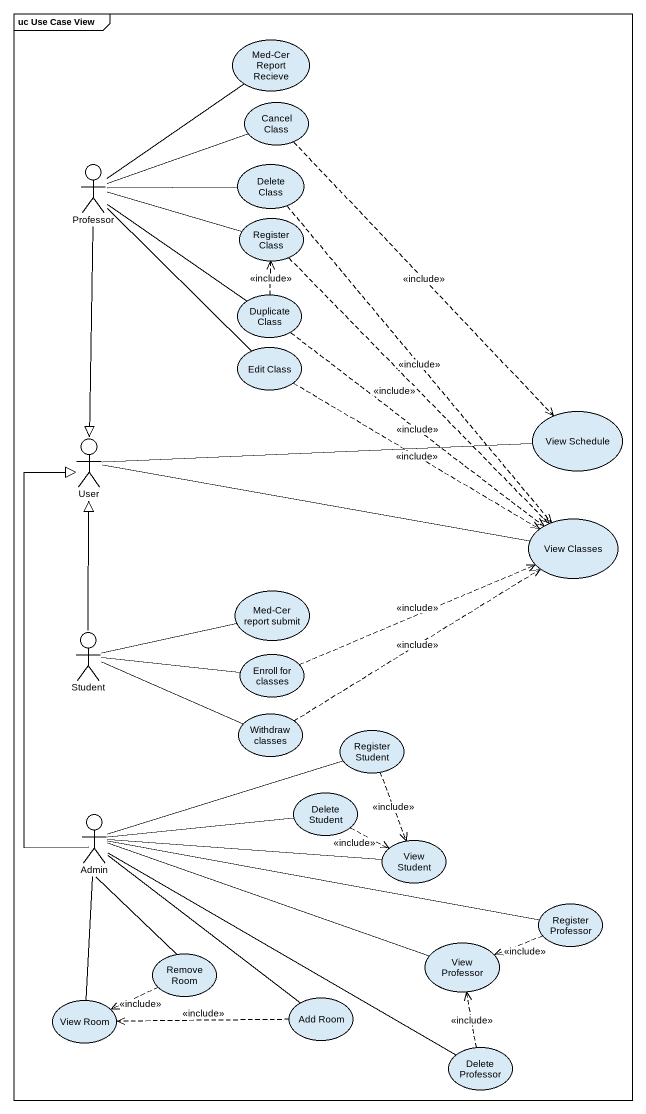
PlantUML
@startuml
mainframe uc Use Case View
usecase "Med-Cer Report Recieve" as Med_Cer_Report_Recieve
usecase "Cancel Class" as Cancel_Class
actor Professor
usecase "Delete Class" as Delete_Class
usecase "Register Class" as Register_Class
usecase "Duplicate Class" as Duplicate_Class
usecase "Edit Class" as Edit_Class
usecase "View Schedule" as View_Schedule
actor User
usecase "View Classes" as View_Classes
usecase "Med-Cer report submit" as Med_Cer_report_submit
actor Student
usecase "Enroll for classes" as Enroll_for_classes
usecase "Withdraw classes" as Withdraw_classes
usecase "Register Student" as Register_Student
usecase "Delete Student" as Delete_Student
actor Admin
usecase "View Student" as View_Student
usecase "Register Professor" as Register_Professor
usecase "Remove Room" as Remove_Room
usecase "View Professor" as View_Professor
usecase "View Room" as View_Room
usecase "Add Room" as Add_Room
usecase "Delete Professor" as Delete_Professor
Cancel_Class ..> View_Schedule : <<include>>
Professor -up- Med_Cer_Report_Recieve
Professor -right- Cancel_Class
Professor -right- Delete_Class
Professor -right- Register_Class
Professor -- Duplicate_Class
Professor -- Edit_Class
Professor --|> User
Delete_Class ..> View_Classes : <<include>>
Register_Class ..> View_Classes : <<include>>
Duplicate_Class .up.> Register_Class : <<include>>
Duplicate_Class ..> View_Classes : <<include>>
Edit_Class .right.> View_Classes : <<include>>
User -right- View_Schedule
User -right- View_Classes
Student -up-|> User
Student -right- Med_Cer_report_submit
Student -right- Enroll_for_classes
Student -right- Withdraw_classes
Enroll_for_classes .right.> View_Classes : <<include>>
Withdraw_classes .up.> View_Classes : <<include>>
Register_Student ..> View_Student : <<include>>
Delete_Student .right.> View_Student : <<include>>
Admin -up-|> User
Admin -right- Register_Student
Admin -right- Delete_Student
Admin -right- View_Student
Admin -right- Register_Professor
Admin -- Remove_Room
Admin -right- View_Professor
Admin -- View_Room
Admin -- Add_Room
Admin -right- Delete_Professor
Register_Professor .left.> View_Professor : <<include>>
Remove_Room .left.> View_Room : <<include>>
Add_Room .left.> View_Room : <<include>>
Delete_Professor .up.> View_Professor : <<include>>
@enduml
